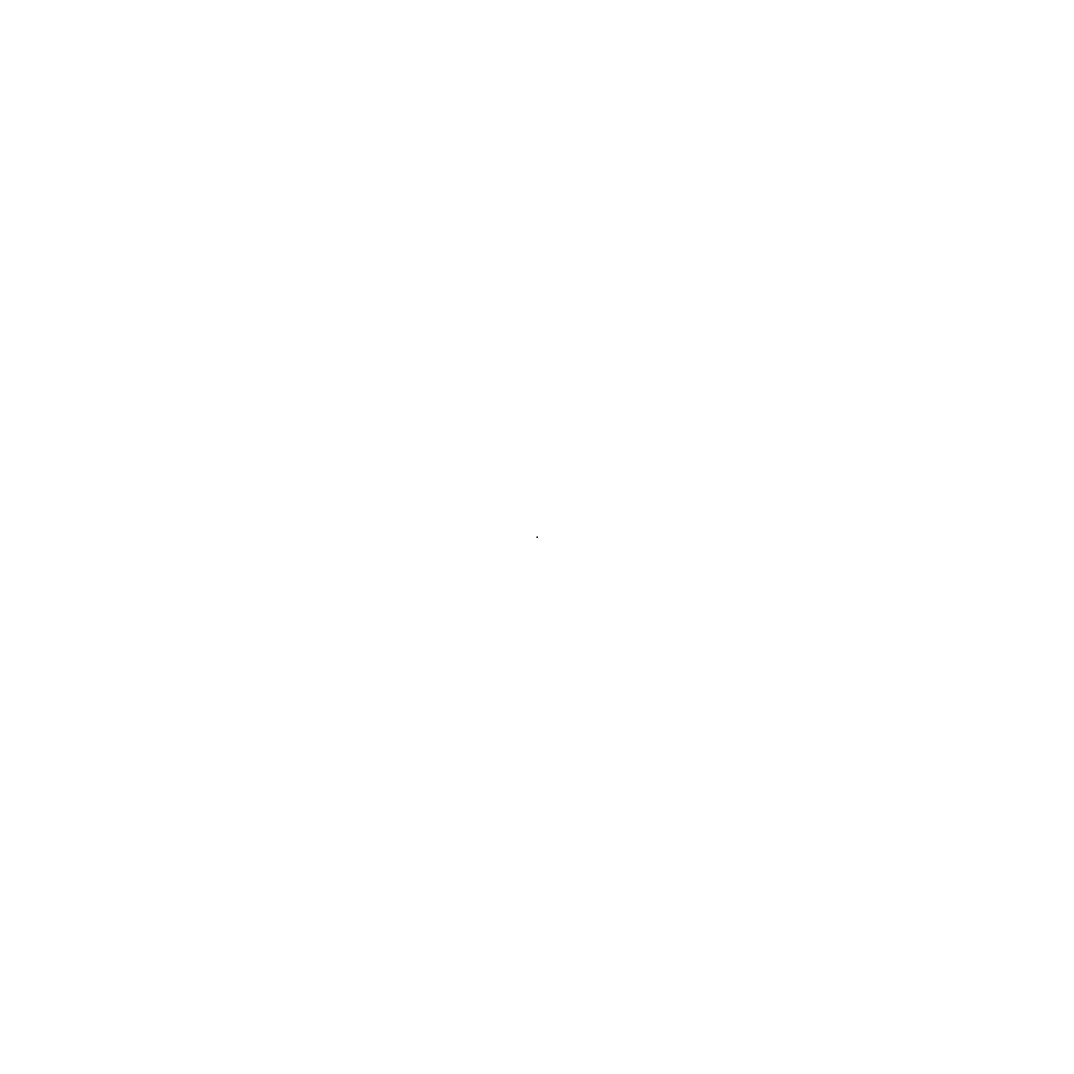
# Model space of a CAD drawing. Extents: x 0 to 2838408, y -923048 to 203859.
# Drawn here: x 0 to 0, y 0 to 0 of the extents above.
import ezdxf

# ---------------------------------------------------------------- set-up
doc = ezdxf.new("R2010")
doc.units = 0
doc.header["$LTSCALE"] = 1000
doc.layers.add('XREF', color=8, linetype='Continuous')

msp = doc.modelspace()

# ---------------------------------------------------------------- linework, layer by layer
at = {"layer": 'XREF', "linetype": 'ByBlock'}
msp.add_point((0, 0), dxfattribs=at)
msp.add_point((0, 0), dxfattribs=at)
msp.add_point((0, 0), dxfattribs=at)
msp.add_point((0, 0), dxfattribs=at)
msp.add_point((0, 0), dxfattribs=at)
msp.add_point((0, 0), dxfattribs=at)
msp.add_point((0, 0), dxfattribs=at)
msp.add_point((0, 0), dxfattribs=at)
msp.add_point((0, 0), dxfattribs=at)
msp.add_point((0, 0), dxfattribs=at)
msp.add_point((0, 0), dxfattribs=at)
msp.add_point((0, 0), dxfattribs=at)
msp.add_point((0, 0), dxfattribs=at)

doc.saveas('drawing.dxf')
